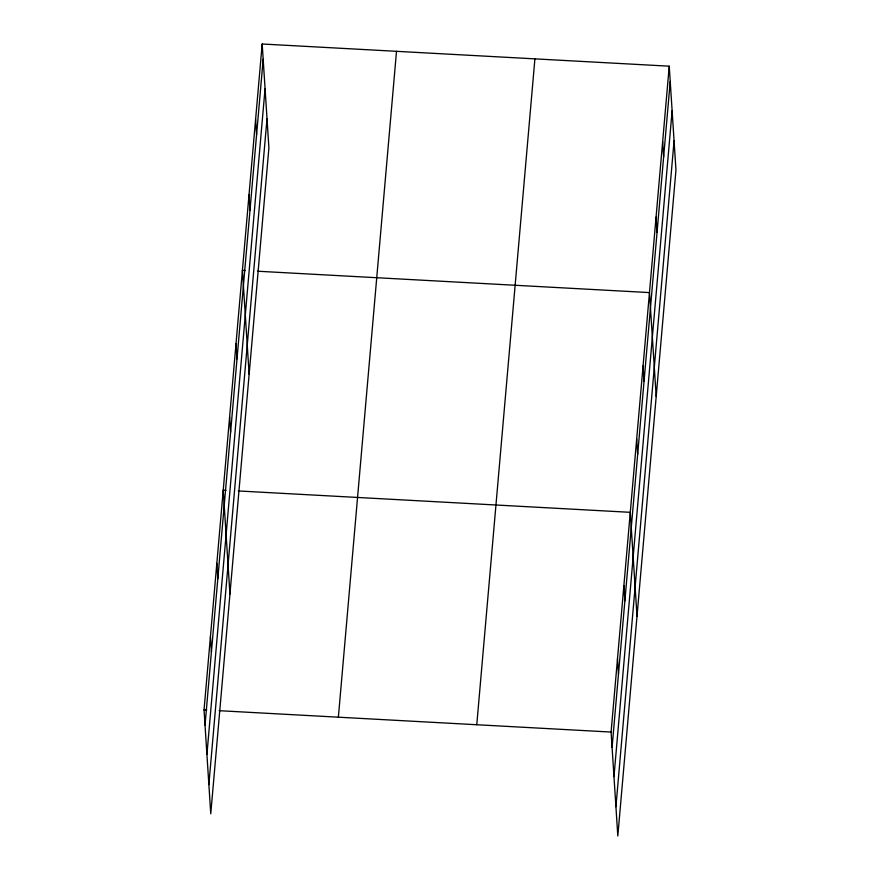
<?xml version="1.0" encoding="UTF-8"?>
<svg xmlns="http://www.w3.org/2000/svg" width="880" height="880" viewBox="0 0 880 880"><rect width="100%" height="100%" fill="white"/><g stroke="black" fill="none" stroke-linecap="round" stroke-linejoin="round"><path stroke-width="1.32" d="M262.185 44L268.906 147.939L210.76 813.813L204.039 709.874L262.185 44L669.24 66.187L675.961 170.126L617.815 836L611.094 732.061L669.24 66.187M205.029 725.153L263.175 59.279M206.921 754.413L265.067 88.539M208.868 784.553L267.014 118.679M338.371 717.189L396.506 51.326M476.773 724.735L534.908 58.872M612.084 747.34L670.23 81.466M613.976 776.6L672.122 110.726M615.923 806.74L674.069 140.877M245.157 270.545L242.418 270.391L249.139 374.341M257.488 271.216L649.473 292.589L656.194 396.528M225.973 490.281L223.223 490.127L229.944 594.077M238.304 490.952L630.278 512.325L637.01 616.264M204.039 709.874L206.778 710.017M219.12 710.688L611.094 732.061M662.651 141.658L663.641 156.937M656.062 217.118L657.052 232.397M643.071 365.827L644.061 381.117M636.68 439.076L637.67 454.355M623.887 585.563L624.877 600.853M617.496 658.812L618.486 674.091M255.596 119.46L256.586 134.75M249.007 194.931L249.986 210.21M236.016 343.64L237.006 358.919M229.625 416.889L230.615 432.168M216.832 563.376L217.822 578.655M210.441 636.625L211.42 651.904"/></g></svg>
